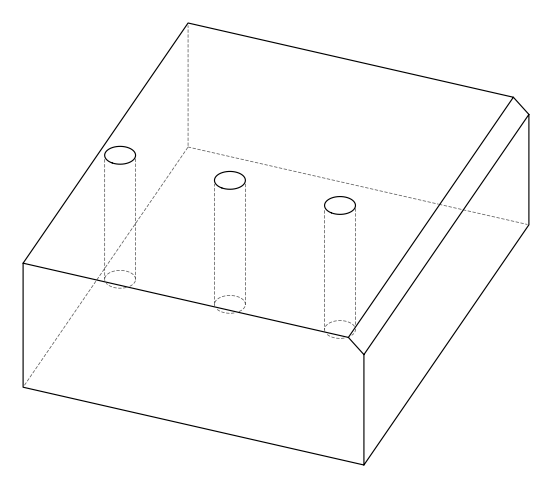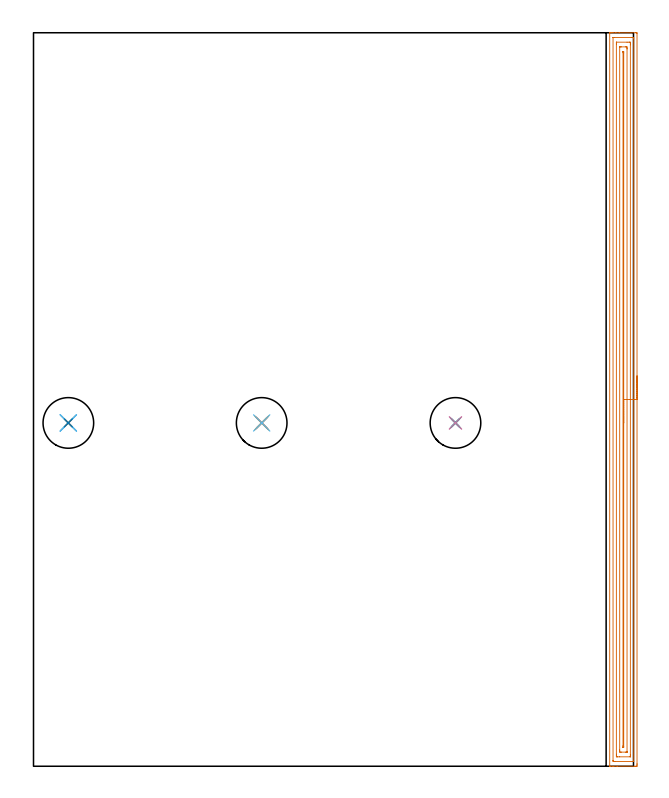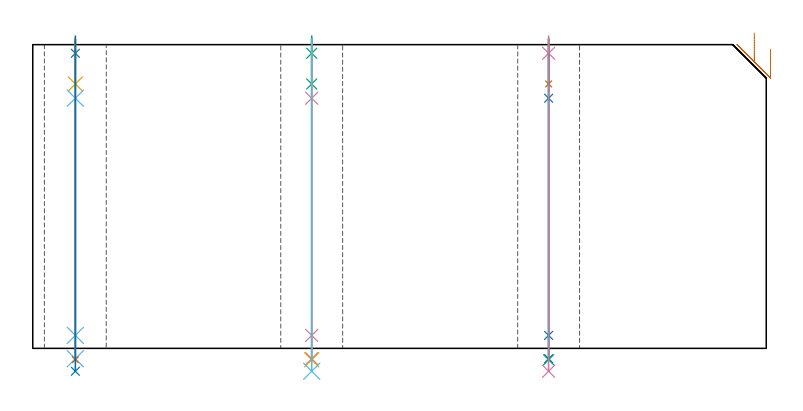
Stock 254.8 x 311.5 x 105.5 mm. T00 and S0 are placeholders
(PLAN: 16 operations, 13 tool changes, 17.3 min)
(1 AREA_MILL | FG_CHAMFER_SURFACE | UGT0205_001 | 12.63 min | 20958 mm3)
(2 SPOT_DRILL | STEP1HOLE | NXT0321_9005460120000 | 0.05 min | 185 mm3)
(3 SPOT_DRILL_1 | STEP1HOLE_1 | NXT0321_9005460120000 | 0.05 min | 175 mm3)
(4 SPOT_DRILL_2 | STEP1HOLE_2 | NXT0321_9005460120000 | 0.05 min | 190 mm3)
(5 DRILL_BLIND_HOLE_INTO_CENTER | STEP1HOLE | NXT0301_062 | 0.06 min | 685 mm3)
(6 GUN_DRILL_THROUGH_HOLE | STEP1HOLE | UGT0307_006 | 0.52 min | 5890 mm3)
(7 DRILL_TO_ENLARGE_THROUGH_HOLE | STEP1HOLE | NXT0301_102 | 0.45 min | 8316 mm3)
(8 DRILL_TO_ENLARGE_THROUGH_HOLE_1 | STEP1HOLE | UGT0301_052 | 0.46 min | 23190 mm3)
(9 DRILL_BLIND_HOLE_INTO_CENTER_1 | STEP1HOLE_1 | NXT0301_062 | 0.06 min | 692 mm3)
(10 GUN_DRILL_THROUGH_HOLE_1 | STEP1HOLE_1 | UGT0307_006 | 0.52 min | 5894 mm3)
(11 DRILL_TO_ENLARGE_THROUGH_HOLE_2 | STEP1HOLE_1 | NXT0301_102 | 0.45 min | 8311 mm3)
(12 DRILL_TO_ENLARGE_THROUGH_HOLE_3 | STEP1HOLE_1 | UGT0301_052 | 0.46 min | 23195 mm3)
(13 DRILL_BLIND_HOLE_INTO_CENTER_2 | STEP1HOLE_2 | NXT0301_062 | 0.06 min | 688 mm3)
(14 GUN_DRILL_THROUGH_HOLE_2 | STEP1HOLE_2 | UGT0307_006 | 0.52 min | 5896 mm3)
(15 DRILL_TO_ENLARGE_THROUGH_HOLE_4 | STEP1HOLE_2 | NXT0301_102 | 0.45 min | 8312 mm3)
(16 DRILL_TO_ENLARGE_THROUGH_HOLE_5 | STEP1HOLE_2 | UGT0301_052 | 0.46 min | 23194 mm3)
(TOOL UGT0205_001 | Chamfer Mill 20 x 3 x 45 deg. | D20 FL50 Z2)
(TOOL NXT0321_9005460120000 | NC Spot Drill, 142deg, 12mm, Carbide, Uncoated | D12 PA142 FL30 Z2)
(TOOL NXT0301_062 | Carbide Drill 9.1mm [860.1-0910-027A1-MM 2214] | D9.1 PA140 FL47 Z2)
(TOOL UGT0307_006 | Gun Drill 9 mm | D9 PA130 FL24 Z1)
(TOOL NXT0301_102 | Carbide Drill 13.5mm [860.1-1350-108A1-MM 2214] | D13.5 PA140 FL123 Z2)
(TOOL UGT0301_052 | Twist Drill 21.5 mm | D21.5 PA118 FL150 Z2)
(OP 1 AREA_MILL)
G17 G21 G94 G90
T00 M6
G54
G17 G0 G90 X256.3 Y165.75 S1061 M3
G43 Z115.5 H0
Z103.9
G94 G1 Y165.712 Z103.028 F250.
Y165.598 Z102.164
Y165.409 Z101.312
Y165.147 Z100.48
Y164.813 Z99.674
Y164.41 Z98.9
Y163.942 Z98.164
Y163.41 Z97.472
Y162.821 Z96.829
Y162.178 Z96.24
Y161.486 Z95.708
Y160.75 Z95.24
Y159.976 Z94.837
Y159.17 Z94.503
Y158.338 Z94.241
Y157.486 Z94.052
Y156.622 Z93.938
Y155.75 Z93.9
Y1.023
X256.299 Y0.628 Z93.901
X256.295 Y0.135 Z93.903
X256.292 Y0.009 Z93.906
X255.807 Y0.004 Z94.391
X255.185 Y0. Z95.012
X247.847 Z102.348
X246.436 Z103.76
X246.078 Z104.117
X245.1 Z105.1
X244.72 Y0.007 Z105.471
X244.703 Y0.009 Z105.488
X244.7 Y0.181 Z105.5
Y311.319
X244.703 Y311.492 Z105.488
X244.721 Y311.5 Z105.47
X245.1 Z105.1
X245.361 Z104.838
X246.078 Z104.117
X247.32 Z102.876
X248.731 Z101.464
X255.807 Z94.391
X256.072 Y311.498 Z94.125
X256.292 Y311.49 Z93.906
X256.299 Y311.268 Z93.899
X256.3 Y155.75 Z93.9
X254.886 Z95.314
X254.885 Y2.095 Z95.315
X254.884 Y2.041 Z95.316
X254.882 Y2.016 Z95.318
X254.88 Y2.011 Z95.32
X254.861 Y2.009 Z95.339
X254.448 Y2.001 Z95.752
X246.962 Z103.238
X246.487 Y2.002 Z103.713
X246.238 Y2.01 Z103.962
X246.121 Y2.015 Z104.079
X246.115 Y2.379 Z104.085
Y2.416
Y309.405
X246.116 Y309.459 Z104.084
X246.118 Y309.484 Z104.082
X246.12 Y309.489 Z104.08
X246.139 Y309.491 Z104.061
X246.552 Y309.499 Z103.648
X254.038 Y309.5 Z96.162
X254.513 Y309.498 Z95.687
X254.762 Y309.49 Z95.438
X254.879 Y309.485 Z95.321
X254.885 Y309.121 Z95.315
Y309.084
X254.886 Y155.75 Z95.314
X253.472 Z96.728
X253.471 Y4.777 Z96.729
X253.469 Y4.204 Z96.731
X253.467 Y4.044 Z96.733
X253.465 Y4.013 Z96.735
X253.423 Y4.007 Z96.777
X253.354 Y4.002 Z96.846
X248.933 Y4. Z101.267
X248.048 Y4.001 Z102.152
X247.847 Y4.004 Z102.353
X247.645 Y4.01 Z102.555
X247.535 Y4.021 Z102.665
X247.532 Y4.098 Z102.668
X247.53 Y4.204 Z102.67
X247.529 Y4.526 Z102.671
X247.528 Y5.099 Z102.672
X247.529 Y306.723 Z102.671
X247.531 Y307.296 Z102.669
X247.533 Y307.456 Z102.667
X247.535 Y307.487 Z102.665
X247.578 Y307.493 Z102.622
X247.646 Y307.498 Z102.554
X252.067 Y307.5 Z98.133
X252.952 Y307.499 Z97.248
X253.153 Y307.496 Z97.047
X253.355 Y307.49 Z96.845
X253.465 Y307.479 Z96.735
X253.468 Y307.402 Z96.732
X253.47 Y307.296 Z96.73
X253.471 Y306.974 Z96.729
Y306.401
X253.472 Y155.75 Z96.728
X252.057 Z98.143
Y6.109
X252.056 Y6.05 Z98.144
X252.053 Y6.018 Z98.147
X252.05 Y6.01 Z98.15
X252.042 Y6.007 Z98.158
X251.823 Y6.003 Z98.377
X251.384 Y6. Z98.816
X249.616 Z100.584
X249.176 Y6.006 Z101.024
X248.965 Y6.01 Z101.235
X248.95 Y6.127 Z101.25
X248.944 Y6.671 Z101.256
X248.943 Y6.887 Z101.257
Y305.391
X248.945 Y305.45 Z101.255
X248.947 Y305.482 Z101.253
X248.95 Y305.49 Z101.25
X248.959 Y305.492 Z101.241
X249.177 Y305.497 Z101.023
X249.616 Y305.5 Z100.584
X251.384 Z98.816
X251.824 Y305.494 Z98.376
X252.035 Y305.49 Z98.165
X252.05 Y305.373 Z98.15
X252.056 Y304.829 Z98.144
X252.057 Y304.613 Z98.143
Y155.75
X250.643 Z99.557
Y8.53
X250.642 Y8.385 Z99.558
X250.638 Y8.096 Z99.562
X250.636 Y8.019 Z99.564
X250.623 Y8.01 Z99.577
X250.583 Y8.005 Z99.617
X250.5 Y8.002 Z99.7
X250.405 Z99.795
X250.377 Y8.006 Z99.823
X250.368 Y8.008 Z99.832
X250.364 Y8.049 Z99.836
X250.36 Y8.241 Z99.84
X250.357 Y8.53 Z99.843
Y8.675
Y302.97
X250.358 Y303.115 Z99.842
X250.362 Y303.404 Z99.838
X250.364 Y303.481 Z99.836
X250.377 Y303.49 Z99.823
X250.417 Y303.495 Z99.783
X250.5 Y303.498 Z99.7
X250.595 Z99.605
X250.623 Y303.494 Z99.577
X250.632 Y303.492 Z99.568
X250.636 Y303.451 Z99.564
X250.64 Y303.259 Z99.56
X250.643 Y302.97 Z99.557
Y302.825
Y155.75
Y154.878 Z99.595
Y154.014 Z99.709
Y153.162 Z99.898
Y152.33 Z100.16
Y151.524 Z100.494
Y150.75 Z100.897
Y150.014 Z101.365
Y149.322 Z101.896
Y148.679 Z102.486
Y148.09 Z103.129
Y147.558 Z103.821
Y147.09 Z104.557
Y146.687 Z105.331
Y146.353 Z106.137
Y146.091 Z106.969
Y145.902 Z107.82
Y145.788 Z108.685
Y145.75 Z109.557
G0 Z115.5
M5
M2
(OP 2 SPOT_DRILL)
G17 G21 G94 G90
T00 M6
G54
G17 G0 G90 X14.8 Y145.8 S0 M3
G43 Z115.5 H0
G94 G81 G98 Z102.5 F250. R108.5
G80
M5
M2
(OP 3 SPOT_DRILL_1)
G17 G21 G94 G90
T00 M6
G54
G17 G0 G90 X96.9 Y145.8 S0 M3
G43 Z115.5 H0
G94 G81 G98 Z102.5 F250. R108.5
G80
M5
M2
(OP 4 SPOT_DRILL_2)
G17 G21 G94 G90
T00 M6
G54
G17 G0 G90 X179.2 Y145.8 S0 M3
G43 Z115.5 H0
G94 G81 G98 Z102.5 F250. R108.5
G80
M5
M2
(OP 5 DRILL_BLIND_HOLE_INTO_CENTER)
G17 G21 G94 G90
T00 M6
G54
G17 G0 G90 X14.8 Y145.8 S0 M3
G43 Z115.5 H1
G94 G81 G98 Z91.85 F250. R107.5
G80
M5
M2
(OP 6 GUN_DRILL_THROUGH_HOLE)
G17 G21 G94 G90
T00 M6
G54
G17 G0 G90 X14.8 Y145.8 M8
G43 Z115.5 H0
Z102.101
S716 M3
G94 G1 Z86.889 F125. M26
G4 X.084
Z4.5 F250.
G4 X.084
Z-3.598 F125.
G4 X.084
M5
M9
G0 Z102.101
Z115.5
M2
(OP 7 DRILL_TO_ENLARGE_THROUGH_HOLE)
G17 G21 G94 G90
T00 M6
G54
G17 G0 G90 X14.8 Y145.8 S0 M3
G43 Z115.5 H1
G94 G73 G98 Z-3.957 F250. Q12.162 R107.5
G80
M5
M2
(OP 8 DRILL_TO_ENLARGE_THROUGH_HOLE_1)
G17 G21 G94 G90
T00 M6
G54
G17 G0 G90 X14.8 Y145.8 S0 M3
G43 Z115.5 H0
G94 G73 G98 Z-7.959 F250. Q18.91 R107.5
G80
M5
M2
(OP 9 DRILL_BLIND_HOLE_INTO_CENTER_1)
G17 G21 G94 G90
T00 M6
G54
G17 G0 G90 X96.9 Y145.8 S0 M3
G43 Z115.5 H1
G94 G81 G98 Z91.85 F250. R107.5
G80
M5
M2
(OP 10 GUN_DRILL_THROUGH_HOLE_1)
G17 G21 G94 G90
T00 M6
G54
G17 G0 G90 X96.9 Y145.8 M8
G43 Z115.5 H0
Z102.101
S716 M3
G94 G1 Z86.889 F125. M26
G4 X.084
Z4.5 F250.
G4 X.084
Z-3.598 F125.
G4 X.084
M5
M9
G0 Z102.101
Z115.5
M2
(OP 11 DRILL_TO_ENLARGE_THROUGH_HOLE_2)
G17 G21 G94 G90
T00 M6
G54
G17 G0 G90 X96.9 Y145.8 S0 M3
G43 Z115.5 H1
G94 G73 G98 Z-3.957 F250. Q12.162 R107.5
G80
M5
M2
(OP 12 DRILL_TO_ENLARGE_THROUGH_HOLE_3)
G17 G21 G94 G90
T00 M6
G54
G17 G0 G90 X96.9 Y145.8 S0 M3
G43 Z115.5 H0
G94 G73 G98 Z-7.959 F250. Q18.91 R107.5
G80
M5
M2
(OP 13 DRILL_BLIND_HOLE_INTO_CENTER_2)
G17 G21 G94 G90
T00 M6
G54
G17 G0 G90 X179.2 Y145.8 S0 M3
G43 Z115.5 H1
G94 G81 G98 Z91.85 F250. R107.5
G80
M5
M2
(OP 14 GUN_DRILL_THROUGH_HOLE_2)
G17 G21 G94 G90
T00 M6
G54
G17 G0 G90 X179.2 Y145.8 M8
G43 Z115.5 H0
Z102.101
S716 M3
G94 G1 Z86.889 F125. M26
G4 X.084
Z4.5 F250.
G4 X.084
Z-3.598 F125.
G4 X.084
M5
M9
G0 Z102.101
Z115.5
M2
(OP 15 DRILL_TO_ENLARGE_THROUGH_HOLE_4)
G17 G21 G94 G90
T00 M6
G54
G17 G0 G90 X179.2 Y145.8 S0 M3
G43 Z115.5 H1
G94 G73 G98 Z-3.957 F250. Q12.162 R107.5
G80
M5
M2
(OP 16 DRILL_TO_ENLARGE_THROUGH_HOLE_5)
G17 G21 G94 G90
T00 M6
G54
G17 G0 G90 X179.2 Y145.8 S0 M3
G43 Z115.5 H0
G94 G73 G98 Z-7.959 F250. Q18.91 R107.5
G80
M5
M2
